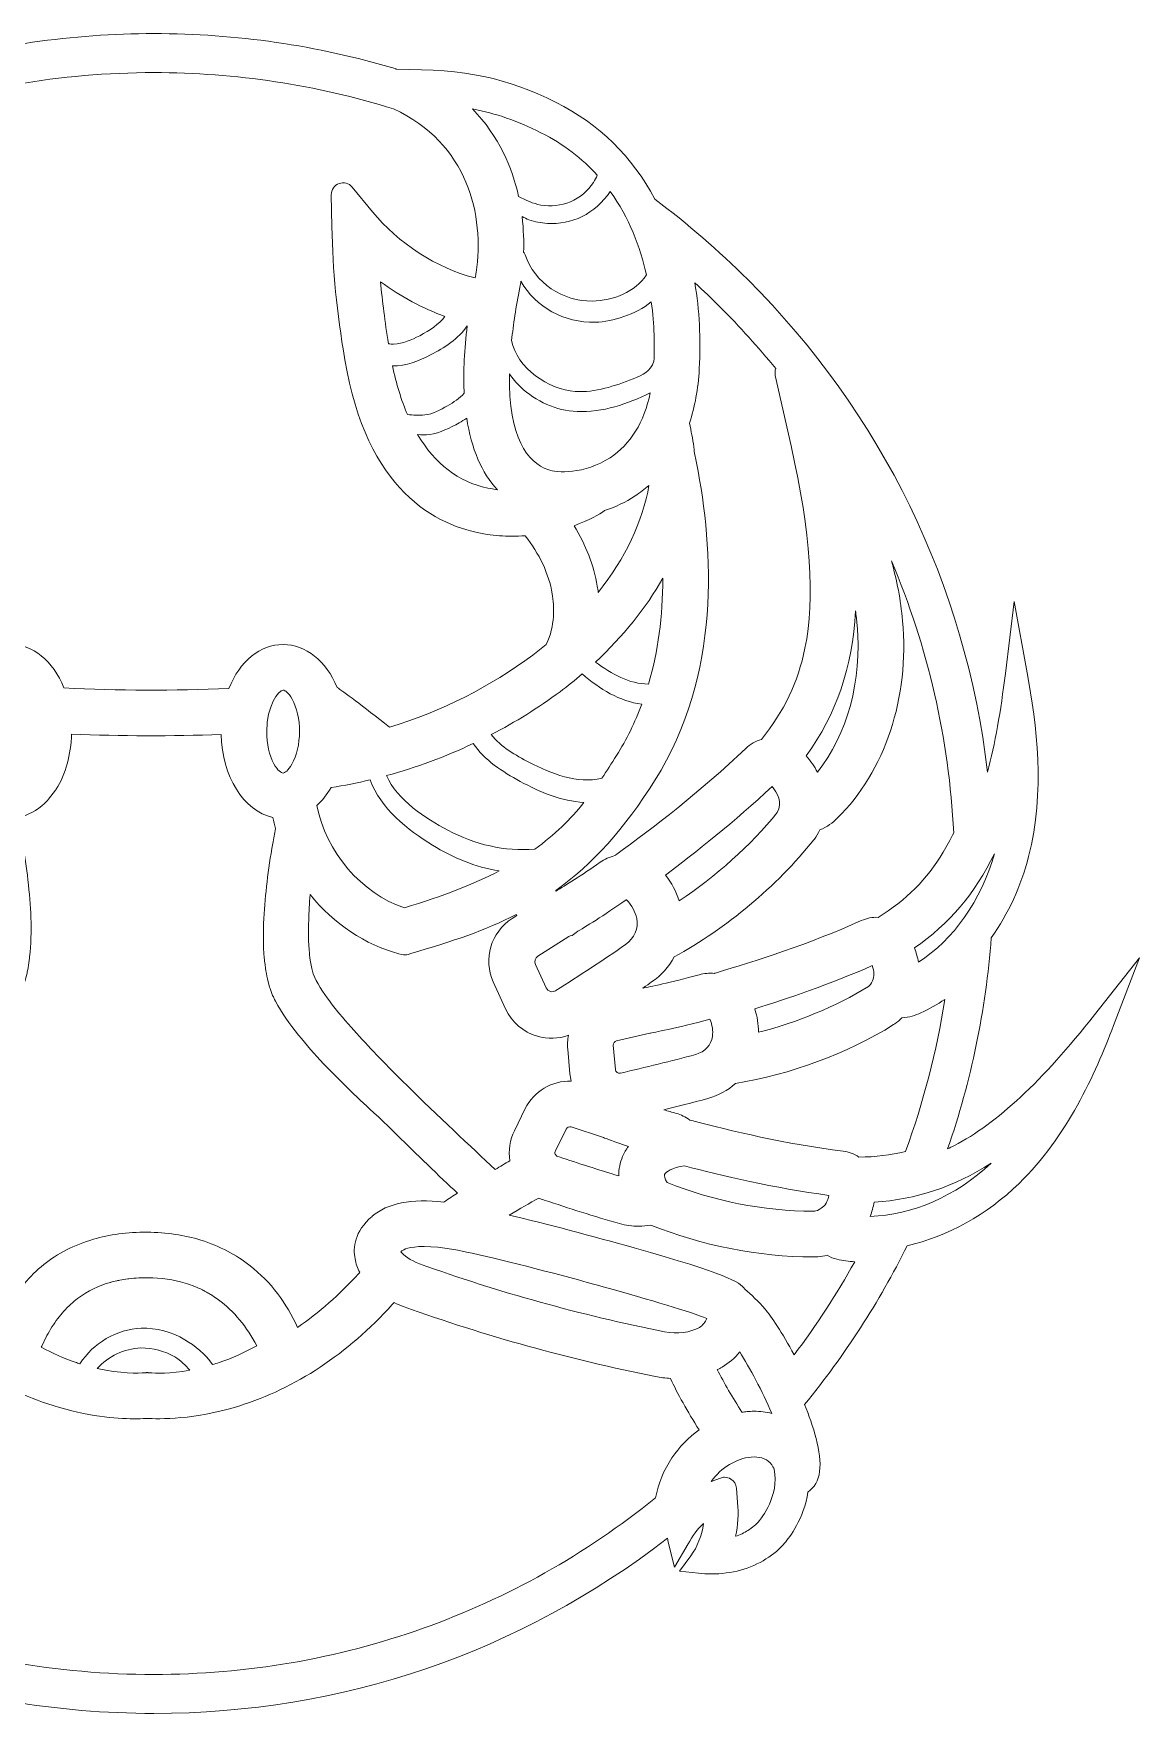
# Model space of a CAD drawing. Header units: millimetres. Extents: x 24 to 1458, y -318 to -24.
# Drawn here: x 520 to 707.1, y -308.6 to -24.4 of the extents above; entities that cross this region are included whole.
import ezdxf

# ---------------------------------------------------------------- set-up
doc = ezdxf.new("R2010")
doc.units = ezdxf.units.MM
doc.header["$MEASUREMENT"] = 0
doc.layers.add('Layer 3', color=7, linetype='Continuous')

msp = doc.modelspace()

# ---------------------------------------------------------------- linework, layer by layer
at = {"layer": 'Layer 3', "lineweight": 0}
for points, knots in [([(699.54, -190.41), (690.65, -201.69), (683.09, -208.74), (675.74, -212.58), (675.39, -212.76), (675.04, -212.93), (674.67, -213.11), (678.65, -201.62), (681.13, -189.61), (682.05, -177.38), (684.94, -173.32), (687.07, -168.71), (688.37, -163.66), (691.2, -152.66), (689.73, -141.25), (688.13, -132.54), (688.13, -132.54), (685.91, -120.5), (685.91, -120.5), (685.91, -120.5), (684.44, -132.65), (684.44, -132.65), (683.66, -139.09), (682.67, -144.58), (681.43, -149.35), (677.64, -117.59), (663.63, -88.8), (640.84, -66.01), (635.94, -61.11), (630.64, -56.53), (625.1, -52.4), (621.32, -45.18), (615.69, -39.68), (608.39, -36.03), (599.94, -31.81), (593.35, -30.44), (581.34, -30.41), (581.34, -30.41), (581.26, -30.35), (581.26, -30.35), (581.26, -30.35), (581.16, -30.31), (581.16, -30.31), (567.98, -26.37), (554.24, -24.38), (540.34, -24.38), (526.52, -24.38), (512.86, -26.36), (499.73, -30.26), (486.21, -30.08), (479.38, -31.36), (470.5, -35.75), (462.22, -39.84), (456.11, -46.29), (452.33, -54.91), (447.94, -58.38), (443.73, -62.11), (439.84, -66.01), (427.73, -78.12), (418.03, -92.05), (411, -107.42), (404.2, -122.28), (400.07, -138.13), (398.71, -154.54), (396.66, -148.59), (395.13, -141.21), (394.06, -132.07), (394.06, -132.07), (392.63, -119.9), (392.63, -119.9), (392.63, -119.9), (390.37, -131.94), (390.37, -131.94), (388.73, -140.64), (387.21, -152.05), (390, -163.06), (391.64, -169.53), (394.7, -175.41), (398.85, -180.07), (399.94, -191.58), (402.42, -202.9), (406.23, -213.75), (404.94, -213.25), (403.67, -212.67), (402.43, -212.02), (395.1, -208.15), (387.57, -201.08), (378.72, -189.76), (378.72, -189.76), (371.18, -180.11), (371.18, -180.11), (371.18, -180.11), (375.51, -191.57), (375.51, -191.57), (378.63, -199.85), (383.26, -210.38), (391.38, -218.35), (397.52, -224.38), (405.14, -228.31), (412.84, -229.43), (417.13, -238.1), (422.34, -246.37), (428.35, -254.04), (426.52, -258.12), (424.47, -263.65), (424.95, -267.22), (425.17, -268.8), (425.82, -269.98), (426.9, -270.74), (427.56, -275.2), (430.04, -278.46), (430.79, -279.35), (431.63, -280.36), (432.7, -281.28), (433.97, -282.09), (436.58, -283.76), (439.78, -284.64), (443.23, -284.65), (443.99, -284.64), (444.71, -284.61), (445.37, -284.54), (445.37, -284.54), (448.6, -284.2), (448.6, -284.2), (448.6, -284.2), (446.68, -281.59), (446.68, -281.59), (445.59, -280.08), (444.85, -278.17), (444.58, -276.13), (445.69, -277.1), (446.37, -278.26), (447.13, -279.58), (447.13, -279.58), (449.44, -283.56), (449.44, -283.56), (449.44, -283.56), (450.56, -279.1), (450.56, -279.1), (450.73, -278.42), (450.85, -277.72), (450.93, -276.99), (463.43, -287.15), (477.4, -295.02), (492.45, -300.4), (507.76, -305.87), (523.87, -308.64), (540.34, -308.64), (572.2, -308.64), (602.23, -298.39), (627.24, -278.99), (627.27, -279.15), (627.31, -279.31), (627.34, -279.46), (627.34, -279.46), (628.44, -283.92), (628.44, -283.92), (628.44, -283.92), (630.76, -279.95), (630.76, -279.95), (631.54, -278.64), (632.22, -277.47), (633.34, -276.52), (633.06, -278.55), (632.31, -280.46), (631.21, -281.96), (631.21, -281.96), (629.28, -284.57), (629.28, -284.57), (629.28, -284.57), (632.51, -284.92), (632.51, -284.92), (633.22, -284.99), (633.94, -285.03), (634.69, -285.04), (638.12, -285.04), (641.31, -284.16), (643.92, -282.51), (645.2, -281.71), (646.27, -280.79), (647.11, -279.79), (647.86, -278.9), (650.35, -275.65), (651.03, -271.19), (652.12, -270.44), (652.78, -269.26), (653, -267.68), (653.43, -264.54), (651.87, -259.83), (650.46, -256.37), (657.25, -248.08), (663.09, -239.04), (667.81, -229.49), (674.61, -227.98), (681.33, -224.24), (686.76, -218.95), (694.91, -211.02), (699.59, -200.5), (702.75, -192.23), (702.75, -192.23), (707.12, -180.79), (707.12, -180.79), (707.12, -180.79), (699.54, -190.41), (699.54, -190.41)], [0, 0, 0, 0, 1, 1, 1, 2, 2, 2, 3, 3, 3, 4, 4, 4, 5, 5, 5, 6, 6, 6, 7, 7, 7, 8, 8, 8, 9, 9, 9, 10, 10, 10, 11, 11, 11, 12, 12, 12, 13, 13, 13, 14, 14, 14, 15, 15, 15, 16, 16, 16, 17, 17, 17, 18, 18, 18, 19, 19, 19, 20, 20, 20, 21, 21, 21, 22, 22, 22, 23, 23, 23, 24, 24, 24, 25, 25, 25, 26, 26, 26, 27, 27, 27, 28, 28, 28, 29, 29, 29, 30, 30, 30, 31, 31, 31, 32, 32, 32, 33, 33, 33, 34, 34, 34, 35, 35, 35, 36, 36, 36, 37, 37, 37, 38, 38, 38, 39, 39, 39, 40, 40, 40, 41, 41, 41, 42, 42, 42, 43, 43, 43, 44, 44, 44, 45, 45, 45, 46, 46, 46, 47, 47, 47, 48, 48, 48, 49, 49, 49, 50, 50, 50, 51, 51, 51, 52, 52, 52, 53, 53, 53, 54, 54, 54, 55, 55, 55, 56, 56, 56, 57, 57, 57, 58, 58, 58, 59, 59, 59, 60, 60, 60, 61, 61, 61, 62, 62, 62, 63, 63, 63, 64, 64, 64, 65, 65, 65, 66, 66, 66, 67, 67, 67, 68, 68, 68, 68]), ([(494.34, -38.96), (509.06, -33.67), (524.54, -30.98), (540.35, -30.98), (554.19, -30.98), (567.83, -33.05), (580.9, -37.13), (593.45, -42.9), (596.34, -55.21), (594.86, -64.83), (594.84, -65), (594.78, -65.29), (594.7, -65.71), (594.7, -65.71), (594.5, -65.66), (594.5, -65.66), (588.37, -64.17), (581.63, -59.8), (577.32, -54.53), (577.32, -54.53), (573.91, -50.36), (573.91, -50.36), (573.37, -49.7), (572.47, -49.45), (571.67, -49.75), (570.87, -50.04), (570.34, -50.81), (570.36, -51.66), (570.36, -51.66), (570.46, -57.05), (570.46, -57.05), (570.61, -64.62), (571.26, -71.36), (572.65, -79.58), (576.35, -101.55), (587.79, -107.77), (596.73, -109.12), (598.09, -109.33), (599.5, -109.43), (600.93, -109.44), (600.93, -109.44), (600.95, -109.44), (600.95, -109.44), (601.71, -109.44), (602.42, -109.41), (603.15, -109.36), (605.55, -112.34), (607.18, -115.81), (607.75, -119.18), (608.12, -121.35), (608.24, -124.58), (606.75, -127.74), (605.98, -128.37), (605.21, -128.98), (604.44, -129.55), (597.33, -134.86), (588.96, -139.08), (580.21, -141.77), (575.59, -138.04), (572.37, -135.74), (571.33, -135.01), (569.51, -130.54), (566.04, -127.77), (562.22, -127.76), (558.32, -127.76), (554.85, -130.59), (553.03, -135.19), (543.74, -135.59), (534.35, -135.56), (525.09, -135.11), (523.28, -130.51), (519.81, -127.67), (515.9, -127.67), (511.97, -127.67), (508.45, -130.56), (506.65, -135.25), (505.3, -136.2), (502.26, -138.4), (498.26, -141.6), (489.53, -138.88), (481.18, -134.62), (474.08, -129.28), (473.32, -128.71), (472.55, -128.11), (471.78, -127.47), (470.31, -124.3), (470.44, -121.07), (470.82, -118.91), (471.4, -115.53), (473.04, -112.07), (475.45, -109.1), (476.21, -109.16), (476.95, -109.18), (477.69, -109.19), (479.16, -109.18), (480.57, -109.08), (481.88, -108.89), (490.83, -107.57), (502.29, -101.39), (506.08, -79.45), (507.5, -71.23), (508.18, -64.49), (508.36, -56.92), (508.36, -56.92), (508.48, -51.54), (508.48, -51.54), (508.5, -50.68), (507.98, -49.91), (507.18, -49.62), (506.38, -49.32), (505.48, -49.56), (504.94, -50.22), (504.94, -50.22), (501.51, -54.38), (501.51, -54.38), (497.18, -59.63), (490.41, -63.97), (484.28, -65.43), (484.28, -65.43), (484.09, -65.48), (484.09, -65.48), (484.09, -65.48), (484.07, -65.39), (484.07, -65.39), (484, -65.04), (483.95, -64.77), (483.92, -64.6), (482.31, -53.86), (486.21, -44.29), (494.34, -38.96)], [0, 0, 0, 0, 1, 1, 1, 2, 2, 2, 3, 3, 3, 4, 4, 4, 5, 5, 5, 6, 6, 6, 7, 7, 7, 8, 8, 8, 9, 9, 9, 10, 10, 10, 11, 11, 11, 12, 12, 12, 13, 13, 13, 14, 14, 14, 15, 15, 15, 16, 16, 16, 17, 17, 17, 18, 18, 18, 19, 19, 19, 20, 20, 20, 21, 21, 21, 22, 22, 22, 23, 23, 23, 24, 24, 24, 25, 25, 25, 26, 26, 26, 27, 27, 27, 28, 28, 28, 29, 29, 29, 30, 30, 30, 31, 31, 31, 32, 32, 32, 33, 33, 33, 34, 34, 34, 35, 35, 35, 36, 36, 36, 37, 37, 37, 38, 38, 38, 39, 39, 39, 40, 40, 40, 41, 41, 41, 42, 42, 42, 43, 43, 43, 43]), ([(605.84, -41.16), (609.74, -43.11), (612.86, -45.58), (615.36, -48.35), (615.18, -48.76), (614.99, -49.16), (614.73, -49.56), (613.8, -51.01), (612.44, -52.18), (610.84, -52.84), (609.26, -53.49), (607.5, -53.69), (605.82, -53.4), (604.47, -53.17), (603.28, -52.53), (602.06, -51.95), (600.99, -47.07), (598.73, -41.74), (594.26, -37.13), (598.21, -37.89), (601.82, -39.15), (605.84, -41.16)], [0, 0, 0, 0, 1, 1, 1, 2, 2, 2, 3, 3, 3, 4, 4, 4, 5, 5, 5, 6, 6, 6, 7, 7, 7, 7]), ([(617.57, -51.1), (620.77, -55.54), (622.64, -60.51), (623.71, -65.23), (621.74, -68.06), (618.17, -69.58), (614.53, -69.65), (609.61, -69.75), (604.73, -66.56), (603.16, -61.82), (603.1, -61.64), (603.01, -61.49), (602.91, -61.38), (602.96, -59.63), (602.91, -57.57), (602.64, -55.35), (603.03, -55.55), (603.42, -55.74), (603.8, -55.88), (604.82, -56.23), (605.84, -56.43), (606.92, -56.5), (608.95, -56.63), (610.98, -56.25), (612.81, -55.34), (614.56, -54.47), (616.35, -52.93), (617.57, -51.1)], [0, 0, 0, 0, 1, 1, 1, 2, 2, 2, 3, 3, 3, 4, 4, 4, 5, 5, 5, 6, 6, 6, 7, 7, 7, 8, 8, 8, 9, 9, 9, 9]), ([(585.32, -75.5), (583.94, -76.22), (582.48, -76.85), (580.91, -76.92), (580.62, -76.94), (580.33, -76.91), (580.04, -76.87), (579.43, -73.1), (578.99, -69.69), (578.69, -66.38), (582.12, -68.9), (585.91, -70.94), (589.6, -72.24), (588.52, -73.61), (587.06, -74.59), (585.32, -75.5)], [0, 0, 0, 0, 1, 1, 1, 2, 2, 2, 3, 3, 3, 4, 4, 4, 5, 5, 5, 5]), ([(624.96, -79.84), (624.32, -81.62), (623.13, -82.12), (621.42, -82.8), (618.32, -84.03), (615.04, -85.14), (611.65, -84.94), (607.23, -84.66), (601.71, -81), (600.88, -76.3), (601.16, -73.63), (601.61, -70.66), (602.26, -67.34), (602.34, -66.91), (602.41, -66.57), (602.46, -66.29), (604.95, -70.68), (609.73, -73.34), (615.05, -73.22), (618.06, -73.15), (621.78, -71.92), (624.52, -69.79), (625.04, -73.7), (625.07, -77.22), (624.96, -79.84)], [0, 0, 0, 0, 1, 1, 1, 2, 2, 2, 3, 3, 3, 4, 4, 4, 5, 5, 5, 6, 6, 6, 7, 7, 7, 8, 8, 8, 8]), ([(631.87, -66.55), (633.35, -67.91), (634.8, -69.29), (636.18, -70.68), (639.48, -73.97), (642.63, -77.46), (645.57, -81.07), (645.44, -81.43), (645.41, -81.82), (645.49, -82.21), (645.49, -82.21), (648.18, -94.15), (648.18, -94.15), (651.51, -109.02), (652.26, -119.9), (650.52, -128.4), (649.35, -134.13), (647, -139.04), (643.15, -143.81), (642.16, -144.1), (641.25, -144.63), (640.51, -145.34), (633.02, -152.5), (624.52, -159.01), (618.7, -163.21), (618.7, -163.21), (618.53, -163.34), (618.53, -163.34), (618.47, -163.38), (618.42, -163.42), (618.37, -163.47), (617.47, -163.7), (616.61, -164.09), (615.86, -164.61), (612.62, -166.87), (609.99, -168.52), (608.39, -169.49), (608.37, -169.46), (608.35, -169.44), (608.33, -169.41), (614.59, -164.93), (619.97, -158.95), (625.17, -150.67), (636.3, -132.96), (635.11, -111.73), (632.15, -97.04), (632.15, -97.04), (631.75, -95.08), (631.75, -95.08), (631.75, -94.96), (631.75, -94.83), (631.75, -94.7), (631.75, -94.62), (631.75, -94.55), (631.74, -94.47), (631.74, -94.47), (631.74, -94.39), (631.74, -94.39), (631.73, -94.36), (631.73, -94.32), (631.72, -94.28), (631.53, -92.97), (631.27, -91.64), (630.97, -90.3), (631.89, -87.55), (632.45, -84.49), (632.63, -81.2), (632.63, -81.2), (632.64, -81.07), (632.64, -81.07), (632.92, -76.05), (632.66, -71.18), (631.87, -66.55)], [0, 0, 0, 0, 1, 1, 1, 2, 2, 2, 3, 3, 3, 4, 4, 4, 5, 5, 5, 6, 6, 6, 7, 7, 7, 8, 8, 8, 9, 9, 9, 10, 10, 10, 11, 11, 11, 12, 12, 12, 13, 13, 13, 14, 14, 14, 15, 15, 15, 16, 16, 16, 17, 17, 17, 18, 18, 18, 19, 19, 19, 20, 20, 20, 21, 21, 21, 22, 22, 22, 23, 23, 23, 24, 24, 24, 24]), ([(592.83, -84.83), (592.84, -84.97), (592.85, -85.11), (592.86, -85.25), (592.07, -86.12), (591.05, -86.78), (590.04, -87.35), (588.85, -88.03), (587.53, -88.75), (586.16, -88.92), (585.2, -89.03), (584.21, -88.96), (583.24, -88.83), (582.2, -86.41), (581.35, -83.67), (580.71, -80.61), (583.01, -80.64), (585.14, -79.78), (587.16, -78.76), (589.43, -77.6), (591.89, -76), (593.36, -73.84), (592.87, -77.82), (592.69, -81.52), (592.83, -84.83)], [0, 0, 0, 0, 1, 1, 1, 2, 2, 2, 3, 3, 3, 4, 4, 4, 5, 5, 5, 6, 6, 6, 7, 7, 7, 8, 8, 8, 8]), ([(617.54, -96.15), (613.2, -98.98), (608.49, -98.72), (607.01, -98.17), (603.64, -96.91), (600.28, -92.91), (600.5, -81.94), (601.03, -82.72), (601.65, -83.48), (602.41, -84.19), (604.99, -86.65), (608.4, -88.18), (611.96, -88.34), (616.23, -88.53), (620.55, -87.03), (624.34, -85.17), (623.31, -90.14), (621, -93.89), (617.54, -96.15)], [0, 0, 0, 0, 1, 1, 1, 2, 2, 2, 3, 3, 3, 4, 4, 4, 5, 5, 5, 6, 6, 6, 6]), ([(587.01, -92.2), (588.8, -91.96), (590.46, -91.11), (592.01, -90.24), (592.41, -90.02), (592.84, -89.75), (593.27, -89.45), (594.06, -94.64), (595.8, -98.7), (598.49, -101.56), (597.93, -101.49), (597.37, -101.4), (596.83, -101.29), (591.88, -100.25), (587.89, -97.17), (584.96, -92.23), (585.63, -92.29), (586.31, -92.29), (587.01, -92.2)], [0, 0, 0, 0, 1, 1, 1, 2, 2, 2, 3, 3, 3, 4, 4, 4, 5, 5, 5, 6, 6, 6, 6]), ([(624.12, -100.85), (623.07, -106.91), (620.09, -113.2), (615.53, -118.94), (615.49, -118.59), (615.43, -118.24), (615.38, -117.89), (614.78, -114.37), (613.42, -110.86), (611.44, -107.65), (614.04, -106.73), (615.73, -105.72), (616.62, -105.11), (618.43, -104.51), (620.16, -103.67), (621.76, -102.62), (622.59, -102.09), (623.37, -101.49), (624.12, -100.85)], [0, 0, 0, 0, 1, 1, 1, 2, 2, 2, 3, 3, 3, 4, 4, 4, 5, 5, 5, 6, 6, 6, 6]), ([(675.7, -159.6), (675.13, -160.79), (674.54, -161.9), (673.93, -162.91), (671.16, -167.49), (667.65, -171), (662.9, -173.93), (661.93, -173.89), (660.96, -174.07), (660.06, -174.47), (651.33, -178.4), (641.9, -181.45), (635.53, -183.31), (635.53, -183.31), (635.32, -183.38), (635.32, -183.38), (635.28, -183.39), (635.24, -183.4), (635.2, -183.42), (634.33, -183.35), (633.44, -183.42), (632.62, -183.65), (627.66, -185.01), (624.22, -185.68), (623.09, -185.89), (623.7, -185.48), (624.19, -185.14), (624.57, -184.87), (626.16, -183.76), (627.47, -182.3), (628.39, -180.62), (637.26, -175.77), (645.64, -168.76), (652.02, -160.83), (652.02, -160.83), (652.12, -160.7), (652.12, -160.7), (652.45, -160.23), (652.75, -159.7), (653.01, -159.13), (654.29, -158.68), (655.23, -157.88), (655.98, -157.15), (664.07, -149.25), (668.21, -136.76), (667.04, -123.73), (666.73, -120.25), (666.07, -116.86), (665.16, -113.61), (671.32, -128.13), (674.9, -143.68), (675.7, -159.6)], [0, 0, 0, 0, 1, 1, 1, 2, 2, 2, 3, 3, 3, 4, 4, 4, 5, 5, 5, 6, 6, 6, 7, 7, 7, 8, 8, 8, 9, 9, 9, 10, 10, 10, 11, 11, 11, 12, 12, 12, 13, 13, 13, 14, 14, 14, 15, 15, 15, 16, 16, 16, 17, 17, 17, 17]), ([(626.46, -116.55), (626.47, -123.01), (625.66, -128.98), (624.04, -134.45), (620.8, -134.44), (617.76, -132.77), (615.09, -130.72), (619.74, -126.39), (623.59, -121.6), (626.46, -116.55)], [0, 0, 0, 0, 1, 1, 1, 2, 2, 2, 3, 3, 3, 3]), ([(659.34, -124.42), (660.19, -133.85), (657.69, -143.04), (652.63, -149.36), (652.13, -148.39), (651.49, -147.47), (650.73, -146.6), (655.86, -139.49), (658.55, -131.68), (659.07, -122.07), (659.18, -122.86), (659.27, -123.64), (659.34, -124.42)], [0, 0, 0, 0, 1, 1, 1, 2, 2, 2, 3, 3, 3, 4, 4, 4, 4]), ([(612.82, -132.74), (615.79, -135.3), (619.17, -137.39), (622.9, -137.85), (621.75, -140.93), (620.33, -143.84), (618.62, -146.56), (617.79, -147.87), (616.98, -149.14), (616.14, -150.37), (611.91, -151.42), (607.62, -149.62), (603.89, -147.71), (601.53, -146.51), (599.07, -145.09), (597.43, -143.01), (601.53, -140.88), (605.44, -138.45), (609.07, -135.74), (610.37, -134.77), (611.62, -133.77), (612.82, -132.74)], [0, 0, 0, 0, 1, 1, 1, 2, 2, 2, 3, 3, 3, 4, 4, 4, 5, 5, 5, 6, 6, 6, 7, 7, 7, 7]), ([(559.44, -142.49), (559.44, -138.13), (561.38, -135.49), (562.22, -135.49), (562.47, -135.49), (563.1, -135.9), (563.72, -137), (564.53, -138.46), (564.98, -140.42), (564.98, -142.5), (564.97, -144.56), (564.51, -146.56), (563.7, -148), (563.08, -149.1), (562.44, -149.51), (562.19, -149.51), (561.91, -149.51), (561.27, -149.09), (560.65, -147.94), (559.88, -146.51), (559.43, -144.53), (559.44, -142.49)], [0, 0, 0, 0, 1, 1, 1, 2, 2, 2, 3, 3, 3, 4, 4, 4, 5, 5, 5, 6, 6, 6, 7, 7, 7, 7]), ([(574.37, -231.73), (574.51, -232.5), (574.78, -233.26), (575.19, -234), (575.11, -234.08), (575.03, -234.17), (574.95, -234.25), (571.74, -237.8), (568.26, -240.85), (564.61, -243.32), (562.88, -239.26), (560.07, -235.59), (556.63, -232.9), (554.31, -231.06), (551.51, -229.6), (548.28, -228.54), (545.5, -227.7), (542.45, -227.25), (539.19, -227.2), (535.8, -227.2), (532.83, -227.59), (530.1, -228.4), (526.86, -229.36), (524.03, -230.81), (521.7, -232.7), (519.29, -234.58), (517.25, -237.03), (515.65, -239.98), (514.99, -241.24), (514.46, -242.44), (514.06, -243.63), (510.19, -241.07), (506.53, -237.87), (503.15, -234.11), (503.07, -234.02), (503, -233.94), (502.92, -233.85), (503.32, -233.11), (503.6, -232.36), (503.75, -231.58), (504.1, -229.72), (503.88, -226.96), (500.87, -224.36), (500.87, -224.36), (500.87, -224.36), (500.87, -224.36), (498.26, -222.11), (494.28, -221.31), (488.71, -221.9), (487.92, -221.36), (487.3, -220.93), (486.7, -220.54), (489.28, -218.25), (491.59, -215.77), (493.82, -213.37), (495.8, -211.25), (497.85, -209.06), (500.04, -207.04), (501.82, -205.41), (503.26, -204.04), (504.57, -202.73), (506.21, -201.13), (507.64, -199.66), (508.97, -198.25), (510.52, -196.6), (511.9, -195.02), (513.2, -193.43), (514.5, -191.82), (515.86, -190.04), (517.05, -187.99), (517.2, -187.73), (517.33, -187.48), (517.45, -187.23), (517.45, -187.23), (517.53, -187.08), (517.53, -187.08), (517.54, -187.05), (517.55, -187.02), (517.57, -187), (517.59, -186.95), (517.61, -186.9), (517.66, -186.82), (517.76, -186.61), (517.89, -186.36), (518, -186.07), (518, -186.07), (518.12, -185.75), (518.12, -185.75), (518.3, -185.28), (518.51, -184.74), (518.64, -184.19), (518.64, -184.19), (518.86, -183.36), (518.86, -183.36), (518.87, -183.31), (518.88, -183.26), (518.89, -183.22), (518.89, -183.22), (519.03, -182.48), (519.03, -182.48), (519.15, -181.89), (519.22, -181.34), (519.28, -180.85), (519.28, -180.85), (519.3, -180.63), (519.3, -180.63), (519.54, -178.55), (519.61, -176.36), (519.52, -173.94), (519.44, -171.96), (519.28, -169.88), (519.01, -167.56), (518.79, -165.55), (518.5, -163.5), (518.12, -161.31), (517.98, -160.43), (517.81, -159.51), (517.61, -158.42), (517.75, -157.9), (517.88, -157.38), (518, -156.86), (519.61, -156.42), (521.12, -155.47), (522.39, -154.09), (522.44, -154.04), (522.48, -153.99), (522.52, -153.94), (522.52, -153.94), (523.69, -152.4), (523.69, -152.4), (523.72, -152.35), (523.76, -152.3), (523.79, -152.25), (525.39, -149.71), (526.3, -146.41), (526.39, -142.91), (534.79, -143.27), (543.3, -143.29), (551.71, -142.98), (551.86, -150.07), (555.52, -155.91), (560.45, -157.04), (560.58, -157.67), (560.74, -158.29), (560.92, -158.91), (560.76, -159.76), (560.6, -160.6), (560.45, -161.45), (559.66, -165.9), (559.17, -170.03), (558.94, -174.1), (558.81, -176.5), (558.83, -178.68), (559.01, -180.79), (559.05, -181.16), (559.09, -181.55), (559.14, -181.92), (559.14, -181.92), (559.22, -182.58), (559.22, -182.58), (559.31, -183.15), (559.41, -183.71), (559.54, -184.33), (559.55, -184.36), (559.56, -184.39), (559.56, -184.41), (559.56, -184.41), (559.89, -185.66), (559.89, -185.66), (559.9, -185.69), (559.91, -185.72), (559.92, -185.75), (559.96, -185.89), (560.01, -186.02), (560.06, -186.15), (560.06, -186.15), (560.43, -187.13), (560.43, -187.13), (560.45, -187.17), (560.46, -187.21), (560.48, -187.24), (560.57, -187.45), (560.67, -187.64), (560.76, -187.83), (560.76, -187.83), (560.91, -188.12), (560.91, -188.12), (561.97, -190.17), (563.23, -191.89), (564.79, -193.84), (566.11, -195.47), (567.54, -197.1), (569.05, -198.7), (572.01, -201.8), (575.04, -204.74), (578.07, -207.46), (578.47, -207.82), (579.86, -209.18), (581.47, -210.75), (581.47, -210.75), (581.57, -210.85), (581.57, -210.85), (584.5, -213.71), (588.76, -217.88), (591.69, -220.58), (590.96, -221.06), (590.25, -221.54), (589.43, -222.1), (583.87, -221.49), (579.89, -222.28), (577.28, -224.51), (577.28, -224.51), (577.26, -224.53), (577.25, -224.53), (574.25, -227.11), (574.03, -229.87), (574.37, -231.73)], [0, 0, 0, 0, 1, 1, 1, 2, 2, 2, 3, 3, 3, 4, 4, 4, 5, 5, 5, 6, 6, 6, 7, 7, 7, 8, 8, 8, 9, 9, 9, 10, 10, 10, 11, 11, 11, 12, 12, 12, 13, 13, 13, 14, 14, 14, 15, 15, 15, 16, 16, 16, 17, 17, 17, 18, 18, 18, 19, 19, 19, 20, 20, 20, 21, 21, 21, 22, 22, 22, 23, 23, 23, 24, 24, 24, 25, 25, 25, 26, 26, 26, 27, 27, 27, 28, 28, 28, 29, 29, 29, 30, 30, 30, 31, 31, 31, 32, 32, 32, 33, 33, 33, 34, 34, 34, 35, 35, 35, 36, 36, 36, 37, 37, 37, 38, 38, 38, 39, 39, 39, 40, 40, 40, 41, 41, 41, 42, 42, 42, 43, 43, 43, 44, 44, 44, 45, 45, 45, 46, 46, 46, 47, 47, 47, 48, 48, 48, 49, 49, 49, 50, 50, 50, 51, 51, 51, 52, 52, 52, 53, 53, 53, 54, 54, 54, 55, 55, 55, 56, 56, 56, 57, 57, 57, 58, 58, 58, 59, 59, 59, 60, 60, 60, 61, 61, 61, 62, 62, 62, 63, 63, 63, 64, 64, 64, 65, 65, 65, 66, 66, 66, 67, 67, 67, 68, 68, 68, 69, 69, 69, 70, 70, 70, 71, 71, 71, 72, 72, 72, 72]), ([(602.32, -150.92), (605.7, -152.74), (609.34, -154.29), (613.12, -154.48), (610.81, -157.34), (608.18, -159.96), (604.79, -162.39), (599.61, -162.81), (594.72, -161.62), (590.06, -159.16), (586.34, -157.18), (581.52, -154.11), (579.69, -149.95), (584.73, -148.58), (589.66, -146.74), (594.38, -144.52), (596.31, -147.32), (599.31, -149.29), (602.32, -150.92)], [0, 0, 0, 0, 1, 1, 1, 2, 2, 2, 3, 3, 3, 4, 4, 4, 5, 5, 5, 6, 6, 6, 6]), ([(587.5, -161.74), (590.87, -163.83), (594.76, -165.42), (598.76, -166.07), (594.52, -168.28), (589.32, -170.34), (582.74, -172.31), (575.54, -169.99), (569.4, -162.8), (567.9, -154.98), (568.83, -154.16), (569.65, -153.15), (570.34, -151.97), (572.55, -151.62), (574.75, -151.18), (576.94, -150.66), (578.65, -155.5), (583.25, -159.11), (587.5, -161.74)], [0, 0, 0, 0, 1, 1, 1, 2, 2, 2, 3, 3, 3, 4, 4, 4, 5, 5, 5, 6, 6, 6, 6]), ([(626.91, -166.77), (631.86, -163.06), (638.68, -157.68), (644.95, -151.78), (645.8, -152.8), (646.83, -154.55), (645.84, -156.19), (641.31, -161.78), (635.45, -167.04), (629.23, -171.11), (628.73, -169.54), (627.96, -168.11), (626.91, -166.77)], [0, 0, 0, 0, 1, 1, 1, 2, 2, 2, 3, 3, 3, 4, 4, 4, 4]), ([(682.57, -163.17), (680.31, -171.12), (675.7, -177.7), (669.72, -181.52), (669.58, -180.72), (669.36, -179.91), (669.05, -179.11), (674.93, -175.01), (679.29, -169.91), (682.57, -163.17)], [0, 0, 0, 0, 1, 1, 1, 2, 2, 2, 3, 3, 3, 3]), ([(600.58, -215.12), (599.76, -215.59), (598.93, -216.09), (598.09, -216.59), (594.09, -212.85), (588.33, -207.45), (583.02, -202.24), (583.02, -202.24), (582.64, -201.86), (582.64, -201.86), (579.95, -199.17), (577.17, -196.38), (574.63, -193.54), (573.42, -192.2), (572.04, -190.64), (570.79, -189.06), (569.83, -187.83), (568.61, -186.22), (567.79, -184.6), (567.79, -184.6), (567.67, -184.36), (567.67, -184.36), (567.66, -184.35), (567.66, -184.34), (567.65, -184.33), (567.65, -184.33), (567.65, -184.33), (567.65, -184.33), (567.65, -184.33), (567.64, -184.32), (567.64, -184.31), (567.64, -184.31), (567.64, -184.31), (567.64, -184.31), (567.64, -184.31), (567.55, -184.13), (567.55, -184.13), (567.55, -184.13), (567.3, -183.48), (567.3, -183.48), (567.3, -183.48), (567.04, -182.58), (567.04, -182.58), (566.97, -182.21), (566.9, -181.83), (566.82, -181.44), (566.82, -181.44), (566.75, -180.86), (566.75, -180.86), (566.71, -180.59), (566.68, -180.32), (566.65, -180.06), (566.46, -178.19), (566.48, -176.23), (566.53, -174.39), (566.56, -173.01), (566.64, -171.61), (566.76, -170.04), (570.79, -175.02), (576.15, -178.63), (581.79, -180.08), (581.79, -180.08), (582.29, -180.21), (582.29, -180.21), (582.63, -180.3), (583, -180.29), (583.35, -180.19), (583.35, -180.19), (583.84, -180.05), (583.84, -180.05), (590.94, -177.97), (596.44, -176.13), (601.63, -173.47), (601.67, -173.53), (601.71, -173.58), (601.76, -173.63), (601.76, -173.63), (600.94, -174.15), (600.94, -174.15), (597.38, -176.42), (596.02, -181.02), (597.77, -184.85), (597.77, -184.85), (599.86, -189.42), (599.86, -189.42), (600.89, -191.67), (602.85, -193.36), (605.23, -194.05), (606.97, -194.56), (608.82, -194.49), (610.49, -193.88), (610.34, -194.65), (610.3, -195.45), (610.37, -196.25), (610.37, -196.25), (610.73, -200.39), (610.73, -200.39), (610.77, -200.81), (610.84, -201.22), (610.94, -201.63), (607.72, -201.55), (604.64, -203.36), (603.18, -206.3), (603.18, -206.3), (601.34, -210.03), (601.34, -210.03), (600.56, -211.61), (600.3, -213.39), (600.58, -215.12)], [0, 0, 0, 0, 1, 1, 1, 2, 2, 2, 3, 3, 3, 4, 4, 4, 5, 5, 5, 6, 6, 6, 7, 7, 7, 8, 8, 8, 9, 9, 9, 10, 10, 10, 11, 11, 11, 12, 12, 12, 13, 13, 13, 14, 14, 14, 15, 15, 15, 16, 16, 16, 17, 17, 17, 18, 18, 18, 19, 19, 19, 20, 20, 20, 21, 21, 21, 22, 22, 22, 23, 23, 23, 24, 24, 24, 25, 25, 25, 26, 26, 26, 27, 27, 27, 28, 28, 28, 29, 29, 29, 30, 30, 30, 31, 31, 31, 32, 32, 32, 33, 33, 33, 34, 34, 34, 35, 35, 35, 36, 36, 36, 36]), ([(605.32, -180.52), (605.32, -180.52), (610.57, -177.18), (610.57, -177.18), (610.61, -177.15), (610.69, -177.11), (610.79, -177.05), (611.24, -176.99), (611.57, -176.78), (611.78, -176.47), (613.37, -175.53), (616.37, -173.68), (620.27, -170.96), (620.28, -170.96), (620.31, -170.96), (620.33, -170.97), (621.23, -171.92), (621.79, -172.95), (622.04, -174.11), (622.39, -175.74), (621.65, -177.48), (620.14, -178.54), (616.36, -181.18), (612.3, -183.79), (608.38, -186.31), (608.38, -186.31), (608.33, -186.34), (608.33, -186.34), (608.06, -186.51), (607.73, -186.56), (607.43, -186.47), (607.13, -186.38), (606.88, -186.17), (606.75, -185.88), (606.75, -185.88), (604.92, -181.89), (604.92, -181.89), (604.7, -181.4), (604.87, -180.81), (605.32, -180.52)], [0, 0, 0, 0, 1, 1, 1, 2, 2, 2, 3, 3, 3, 4, 4, 4, 5, 5, 5, 6, 6, 6, 7, 7, 7, 8, 8, 8, 9, 9, 9, 10, 10, 10, 11, 11, 11, 12, 12, 12, 13, 13, 13, 13]), ([(661.95, -184.65), (661.74, -185.15), (661.42, -185.49), (661.26, -185.64), (655.72, -189.03), (649.16, -191.75), (642.64, -193.37), (642.64, -192.03), (642.44, -190.73), (642.03, -189.42), (647.36, -187.75), (654.77, -185.23), (661.92, -182.1), (662.26, -183.08), (662.27, -183.94), (661.95, -184.65)], [0, 0, 0, 0, 1, 1, 1, 2, 2, 2, 3, 3, 3, 4, 4, 4, 5, 5, 5, 5]), ([(656.96, -213.5), (647.46, -212.32), (637.81, -210.03), (631.39, -208.32), (631.39, -208.32), (631.07, -208.24), (631.07, -208.24), (631.06, -208.23), (631.05, -208.23), (631.04, -208.23), (630.34, -207.72), (629.55, -207.33), (628.73, -207.1), (628.03, -206.9), (627.34, -206.7), (626.65, -206.49), (628.85, -205.96), (631.47, -205.3), (634.09, -204.58), (635.83, -204.09), (637.45, -203.22), (638.79, -202.04), (648.05, -200.54), (657.53, -197.02), (665.53, -192.09), (665.53, -192.09), (665.71, -191.97), (665.71, -191.97), (666.13, -191.68), (666.54, -191.32), (666.93, -190.92), (668.19, -190.91), (669.21, -190.51), (670.14, -190.09), (671.53, -189.45), (672.89, -188.69), (674.2, -187.82), (672.82, -196.63), (670.57, -205.28), (667.51, -213.58), (665.03, -214.18), (662.46, -214.48), (659.65, -214.49), (658.85, -213.96), (657.92, -213.62), (656.96, -213.5)], [0, 0, 0, 0, 1, 1, 1, 2, 2, 2, 3, 3, 3, 4, 4, 4, 5, 5, 5, 6, 6, 6, 7, 7, 7, 8, 8, 8, 9, 9, 9, 10, 10, 10, 11, 11, 11, 12, 12, 12, 13, 13, 13, 14, 14, 14, 15, 15, 15, 15]), ([(619.29, -200.29), (619.28, -200.29), (619.27, -200.29), (619.26, -200.29), (619.07, -200.34), (618.87, -200.3), (618.71, -200.18), (618.55, -200.07), (618.45, -199.89), (618.44, -199.7), (618.44, -199.7), (618.08, -195.58), (618.08, -195.58), (618.05, -195.24), (618.28, -194.91), (618.62, -194.83), (618.62, -194.83), (624.25, -193.53), (624.25, -193.53), (624.8, -193.44), (628.69, -192.73), (634.44, -191.16), (634.85, -192.15), (634.98, -193.11), (634.86, -194.08), (634.68, -195.51), (633.57, -196.7), (632.03, -197.13), (627.88, -198.28), (623.51, -199.3), (619.29, -200.29)], [0, 0, 0, 0, 1, 1, 1, 2, 2, 2, 3, 3, 3, 4, 4, 4, 5, 5, 5, 6, 6, 6, 7, 7, 7, 8, 8, 8, 9, 9, 9, 10, 10, 10, 10]), ([(608.28, -213.44), (608.28, -213.44), (610.1, -209.76), (610.1, -209.76), (610.25, -209.44), (610.63, -209.28), (610.98, -209.4), (610.98, -209.4), (616.43, -211.2), (616.43, -211.2), (616.8, -211.34), (618.26, -211.9), (620.65, -212.69), (620.25, -213.23), (619.92, -213.8), (619.66, -214.4), (619.22, -215.44), (619, -216.54), (619.01, -217.67), (615.59, -216.65), (612.08, -215.51), (608.93, -214.48), (608.93, -214.48), (608.69, -214.4), (608.69, -214.4), (608.49, -214.33), (608.34, -214.19), (608.26, -214.01), (608.18, -213.82), (608.19, -213.62), (608.28, -213.44)], [0, 0, 0, 0, 1, 1, 1, 2, 2, 2, 3, 3, 3, 4, 4, 4, 5, 5, 5, 6, 6, 6, 7, 7, 7, 8, 8, 8, 9, 9, 9, 10, 10, 10, 10]), ([(626.77, -217.43), (626.95, -217.02), (628, -216.29), (630.12, -215.98), (636.29, -217.6), (645.38, -219.75), (654.58, -220.98), (654.35, -221.99), (653.92, -222.73), (653.28, -223.17), (652.83, -223.49), (652.36, -223.62), (652.17, -223.66), (652.17, -223.66), (651.87, -223.66), (651.87, -223.66), (643.58, -223.64), (634.83, -221.92), (627.19, -218.79), (626.79, -218.12), (626.69, -217.63), (626.77, -217.43)], [0, 0, 0, 0, 1, 1, 1, 2, 2, 2, 3, 3, 3, 4, 4, 4, 5, 5, 5, 6, 6, 6, 7, 7, 7, 7]), ([(661.55, -224.53), (661.84, -223.77), (662.07, -222.96), (662.23, -222.12), (669.37, -221.67), (675.75, -219.58), (682.05, -215.53), (676, -221.14), (668.65, -224.36), (661.55, -224.53)], [0, 0, 0, 0, 1, 1, 1, 2, 2, 2, 3, 3, 3, 3]), ([(648.68, -247.97), (646.67, -244.23), (644.81, -241.44), (643.77, -240.24), (642.63, -238.92), (641.48, -237.79), (640.35, -236.87), (639.44, -235.55), (637.3, -234.3), (621.6, -229.86), (614.59, -227.88), (606.75, -225.81), (600.48, -224.3), (602.24, -223.26), (603.94, -222.29), (605.47, -221.43), (605.73, -221.55), (606, -221.65), (606.28, -221.74), (606.28, -221.74), (606.39, -221.78), (606.39, -221.78), (610.55, -223.14), (614.84, -224.54), (619.12, -225.75), (620.18, -226.05), (621.28, -226.2), (622.4, -226.2), (623.1, -226.19), (623.78, -226.13), (624.44, -226.01), (632.94, -229.46), (642.67, -231.37), (651.88, -231.39), (651.88, -231.39), (652.57, -231.38), (652.57, -231.38), (652.61, -231.38), (652.65, -231.38), (652.68, -231.38), (653.2, -231.34), (653.73, -231.26), (654.27, -231.12), (655.36, -231.75), (656.48, -231.96), (657.45, -232.07), (657.94, -232.12), (658.44, -232.17), (658.94, -232.2), (655.9, -237.67), (652.46, -242.96), (648.68, -247.97)], [0, 0, 0, 0, 1, 1, 1, 2, 2, 2, 3, 3, 3, 4, 4, 4, 5, 5, 5, 6, 6, 6, 7, 7, 7, 8, 8, 8, 9, 9, 9, 10, 10, 10, 11, 11, 11, 12, 12, 12, 13, 13, 13, 14, 14, 14, 15, 15, 15, 16, 16, 16, 17, 17, 17, 17]), ([(632.67, -243.31), (631.08, -244.21), (628.93, -244.48), (626.76, -244.05), (612.57, -241.22), (598.62, -237.36), (585.29, -232.55), (583.72, -231.99), (582.56, -231.05), (582.13, -230.55), (582.18, -230.5), (582.23, -230.45), (582.3, -230.39), (582.57, -230.16), (583.47, -229.63), (586.05, -229.63), (589.11, -229.64), (592.67, -230.43), (594.19, -230.77), (606.5, -233.52), (628.43, -239.63), (633.91, -241.8), (633.72, -242.4), (633.23, -243), (632.67, -243.31)], [0, 0, 0, 0, 1, 1, 1, 2, 2, 2, 3, 3, 3, 4, 4, 4, 5, 5, 5, 6, 6, 6, 7, 7, 7, 8, 8, 8, 8]), ([(545.57, -245.4), (543.37, -244.1), (540.76, -243.38), (538.2, -243.47), (533.99, -243.63), (530.06, -245.98), (527.82, -249.47), (527.56, -249.39), (527.3, -249.31), (527.03, -249.21), (525.1, -248.55), (523.17, -247.7), (521.28, -246.69), (521.33, -246.57), (521.38, -246.45), (521.44, -246.34), (521.93, -245.2), (522.49, -244.17), (523.08, -243.24), (523.7, -242.26), (524.38, -241.37), (525.09, -240.59), (525.88, -239.71), (526.65, -239.01), (527.43, -238.43), (529.16, -237.14), (531.02, -236.23), (532.99, -235.7), (533, -235.7), (533.04, -235.69), (533.05, -235.69), (533.34, -235.6), (533.69, -235.52), (534.04, -235.44), (534.04, -235.44), (534.19, -235.41), (534.19, -235.41), (534.32, -235.38), (534.44, -235.35), (534.56, -235.33), (534.99, -235.24), (535.45, -235.17), (535.95, -235.1), (535.95, -235.1), (536.08, -235.08), (536.08, -235.08), (537.26, -234.96), (538.31, -234.9), (539.34, -234.93), (541.54, -234.93), (543.65, -235.23), (545.6, -235.81), (546.79, -236.19), (547.73, -236.56), (548.54, -236.97), (548.58, -236.99), (548.63, -237.01), (548.66, -237.03), (548.73, -237.06), (548.81, -237.11), (548.92, -237.17), (549.05, -237.24), (549.18, -237.32), (549.26, -237.36), (549.45, -237.47), (549.67, -237.58), (549.89, -237.73), (550, -237.8), (550.1, -237.86), (550.27, -237.96), (550.38, -238.03), (550.49, -238.1), (550.56, -238.14), (550.56, -238.14), (551.25, -238.63), (551.25, -238.63), (553.84, -240.55), (556.08, -243.24), (557.76, -246.42), (555.68, -247.57), (553.54, -248.53), (551.38, -249.26), (550.99, -249.39), (550.62, -249.51), (550.24, -249.62), (549.11, -247.86), (547.24, -246.39), (545.57, -245.4)], [0, 0, 0, 0, 1, 1, 1, 2, 2, 2, 3, 3, 3, 4, 4, 4, 5, 5, 5, 6, 6, 6, 7, 7, 7, 8, 8, 8, 9, 9, 9, 10, 10, 10, 11, 11, 11, 12, 12, 12, 13, 13, 13, 14, 14, 14, 15, 15, 15, 16, 16, 16, 17, 17, 17, 18, 18, 18, 19, 19, 19, 20, 20, 20, 21, 21, 21, 22, 22, 22, 23, 23, 23, 24, 24, 24, 25, 25, 25, 26, 26, 26, 27, 27, 27, 28, 28, 28, 29, 29, 29, 29]), ([(628, -265.41), (626.66, -267.4), (625.7, -269.74), (625.23, -272.17), (613.39, -281.73), (600.16, -289.15), (585.93, -294.22), (571.36, -299.41), (556.02, -302.05), (540.35, -302.05), (523.96, -302.05), (507.98, -299.18), (492.84, -293.52), (477.94, -287.95), (464.23, -279.82), (452.07, -269.35), (451.56, -267.81), (450.85, -266.36), (449.97, -265.05), (449.97, -265.05), (449.97, -265.05), (449.97, -265.05), (448.73, -263.21), (447.17, -261.58), (445.41, -260.29), (447.38, -257.14), (449.02, -254.21), (450.29, -251.59), (451.12, -251.54), (451.96, -251.44), (452.78, -251.28), (467.36, -248.44), (481.71, -244.52), (495.41, -239.65), (495.98, -239.44), (496.54, -239.21), (497.1, -238.94), (497.2, -239.05), (497.3, -239.16), (497.4, -239.27), (504.97, -247.71), (513.69, -253.53), (523.3, -256.56), (529.06, -258.38), (533.88, -258.77), (536.91, -258.78), (537.7, -258.78), (538.36, -258.76), (538.99, -258.71), (541.28, -258.86), (547.25, -258.94), (554.73, -256.62), (564.34, -253.62), (573.08, -247.84), (580.68, -239.44), (580.78, -239.33), (580.88, -239.22), (580.99, -239.11), (581.54, -239.38), (582.1, -239.62), (582.67, -239.82), (596.35, -244.75), (610.68, -248.73), (625.25, -251.63), (626.07, -251.79), (626.91, -251.9), (627.74, -251.95), (628.99, -254.58), (630.62, -257.51), (632.59, -260.67), (630.82, -261.95), (629.25, -263.57), (628, -265.41)], [0, 0, 0, 0, 1, 1, 1, 2, 2, 2, 3, 3, 3, 4, 4, 4, 5, 5, 5, 6, 6, 6, 7, 7, 7, 8, 8, 8, 9, 9, 9, 10, 10, 10, 11, 11, 11, 12, 12, 12, 13, 13, 13, 14, 14, 14, 15, 15, 15, 16, 16, 16, 17, 17, 17, 18, 18, 18, 19, 19, 19, 20, 20, 20, 21, 21, 21, 22, 22, 22, 23, 23, 23, 24, 24, 24, 24]), ([(546.41, -250.56), (543.07, -251.17), (540.63, -251.09), (539.51, -250.99), (539.51, -250.99), (539.37, -250.98), (539.37, -250.98), (539.31, -250.97), (539.25, -250.97), (539.2, -250.97), (539.14, -250.97), (539.08, -250.97), (539.02, -250.98), (539.02, -250.98), (538.9, -250.99), (538.9, -250.99), (537.64, -251.09), (534.7, -251.16), (530.75, -250.27), (532.63, -248.2), (535.29, -246.89), (538.15, -246.8), (540.16, -246.74), (542.12, -247.3), (543.85, -248.31), (544.91, -248.94), (545.69, -249.72), (546.41, -250.56)], [0, 0, 0, 0, 1, 1, 1, 2, 2, 2, 3, 3, 3, 4, 4, 4, 5, 5, 5, 6, 6, 6, 7, 7, 7, 8, 8, 8, 9, 9, 9, 9]), ([(635.68, -250.46), (635.96, -250.33), (636.22, -250.19), (636.48, -250.04), (637.63, -249.39), (638.64, -248.52), (639.47, -247.48), (641.15, -250.11), (643.3, -254.12), (644.91, -257.87), (643.95, -257.63), (642.94, -257.51), (641.89, -257.51), (641.51, -257.51), (641.12, -257.53), (640.75, -257.56), (640.45, -257.59), (640.14, -257.62), (639.84, -257.67), (638.26, -255.17), (636.84, -252.71), (635.68, -250.46)], [0, 0, 0, 0, 1, 1, 1, 2, 2, 2, 3, 3, 3, 4, 4, 4, 5, 5, 5, 6, 6, 6, 7, 7, 7, 7]), ([(642.73, -276.11), (642.72, -276.11), (642.71, -276.12), (642.71, -276.14), (642.25, -276.67), (641.63, -277.19), (640.86, -277.68), (640.23, -278.08), (639.53, -278.41), (638.78, -278.66), (639.18, -276.8), (639.3, -274.85), (639.13, -272.96), (639.13, -272.96), (638.92, -270.5), (638.92, -270.5), (638.86, -269.88), (638.52, -269.31), (637.99, -268.98), (637.67, -268.78), (637.3, -268.68), (636.93, -268.68), (636.68, -268.68), (636.44, -268.72), (636.22, -268.81), (636.22, -268.81), (634.65, -269.4), (634.65, -269.4), (636.37, -267.04), (638.92, -265.47), (641.4, -265.26), (642.8, -265.14), (643.85, -265.46), (644.61, -266.23), (645.05, -266.68), (645.26, -267.17), (645.32, -267.33), (646.21, -271.8), (643.09, -275.68), (642.73, -276.11)], [0, 0, 0, 0, 1, 1, 1, 2, 2, 2, 3, 3, 3, 4, 4, 4, 5, 5, 5, 6, 6, 6, 7, 7, 7, 8, 8, 8, 9, 9, 9, 10, 10, 10, 11, 11, 11, 12, 12, 12, 13, 13, 13, 13])]:
    msp.add_open_spline(points, degree=3, knots=knots, dxfattribs=at)

doc.saveas('drawing.dxf')
